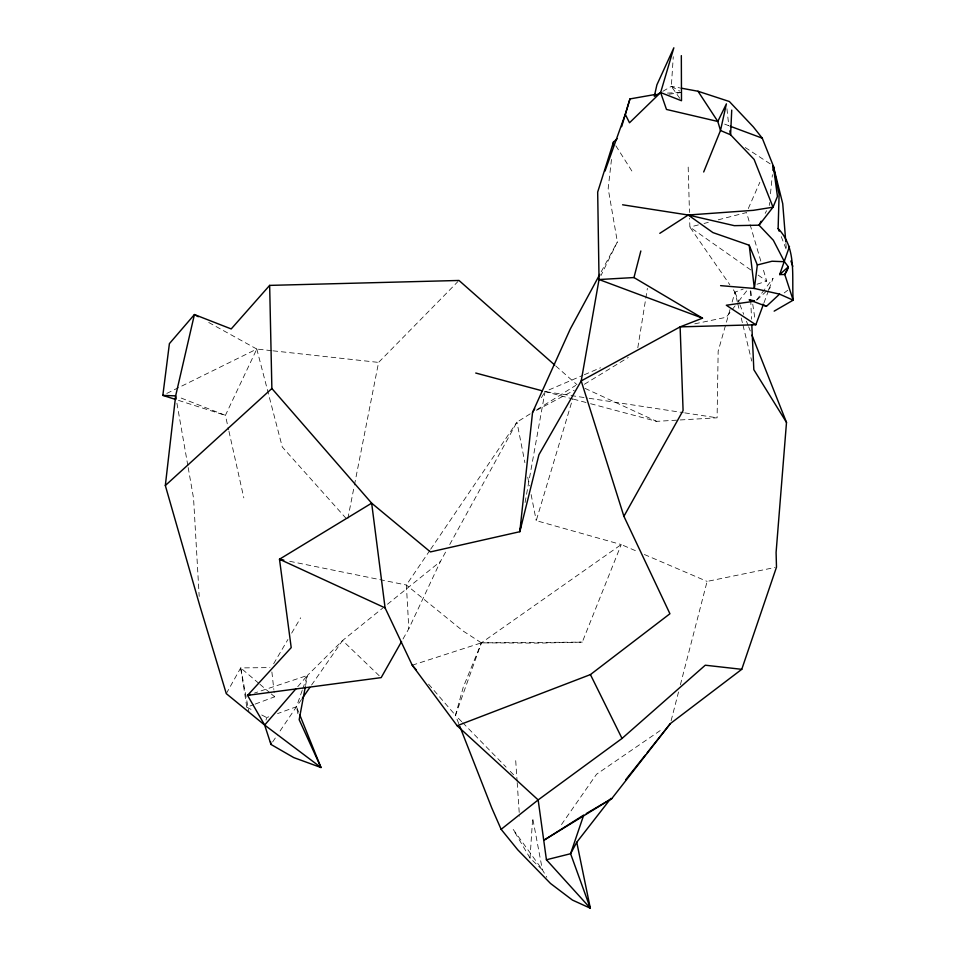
<?xml version="1.0" encoding="UTF-8"?>
<svg xmlns="http://www.w3.org/2000/svg" width="956" height="956" viewBox="0 0 956 956"><rect width="100%" height="100%" fill="white"/><g stroke="black" fill="none" stroke-linecap="round" stroke-linejoin="round"><path stroke-width="0.72" stroke-dasharray="4.78 3.58" d="M680.206 419.959L717.096 417.808L718.159 351.234L730.157 309.039M530.03 858.058L513.121 829.342L542.387 869.852L530.03 858.058L532.671 818.049L542.387 869.852L546.82 877.285M679.8 98.337L671.339 86.363L673.275 56.703M769.269 205.48L769.568 202.553M770.464 193.757L772.412 174.685M611.481 159.449L608.171 188.499L617.373 241.88L600.93 275.639M637.807 347.745L647.391 288.365M525.083 502.509L545.051 391.578L582.957 375.314M305.585 685.416L307.462 675.426L342.571 640.52L382.866 607.968M347.841 518.546L354.162 486.449M354.449 484.991L378.588 362.408L457.96 281.53M671.112 720.716L678.533 691.989M680.385 684.819L707.105 581.415L775.041 567.47M266.019 720.071L266.7 717.574L269.401 716.582M458.737 723.608L455.486 715.315L463.194 687.352L481.394 642.85L621.221 544.562L637.58 551.576M732.153 302L734.949 292.154L733.252 289.704M412.239 665.209L481.394 642.85L539.817 643.113L582.288 642.121L621.221 544.562L536.232 520.638L572.692 398.819M302.204 690.387L296.468 706.711L278.375 733.479M302.682 689.025L307.462 675.426L254.523 693.052M461.688 721.66L455.486 715.315L481.394 642.85L582.288 642.121M763.963 302.873L768.528 290.552M769.03 289.19L773.093 278.244L764.43 289.644M748.285 208.587L759.865 182.249M403.014 638.978L408.833 628.678L440.429 561.471L446.87 549.748M271.468 350.649L256.794 349.048L225.401 415.358L228.627 429.83M765.182 213.367L766.545 210.738M601.216 271.755L617.373 241.88M449.726 544.538L516.957 422.122L530.711 413.53M226.285 693.626L240.697 667.909L269.927 667.599M273.643 663.763L287.911 639.504M291.664 633.123L300.674 617.803M541.371 397.72L545.051 391.578L587.701 398.078M272.615 741.999L277.551 734.698M429.83 550.453L406.36 585.012L408.833 628.678M430.666 549.222L516.957 422.122L524.892 462.68M301.499 699.481L296.468 706.711L277.527 713.618M311.56 685.046L342.571 640.52L380.094 676.597M561.471 824.586L596.544 774.24L661.755 729.5M756.638 299.897L763.569 290.779M735.092 305.86L726.261 317.261L691.666 324.466M738.618 301.307L747.449 289.895M297.734 686.707L307.462 675.426M756.817 300.076L767.262 290.445M768.313 289.489L770.405 287.553M387.467 604.252L440.429 561.471M784.231 292.906L787.792 290.218M536.949 409.634L575.679 385.435M584.379 384.276L628.319 357.448M662.831 91.31L671.339 86.363L679.764 87.904M536.447 410.375L574.245 390.263M166.81 393.43L256.794 349.048L282.295 447.002L347.554 520.016M584.307 374.74L600.559 367.761M737.399 302.204L734.949 292.154L743.206 289.059M258.801 683.325L240.697 667.909L246.815 707.189L253.77 704.596M255.168 704.082L274.647 696.816L274.002 690.973M757.009 284.243L766.688 281.124L762.494 266.832M698.37 224.911L689.874 227.086L689.623 218.315M704.046 223.453L708.288 222.366M718.207 219.82L746.552 212.543L760.809 261.119M668.949 94.238L680.648 92.601M590.569 403.707L656.581 421.345L678.724 420.054M667.455 93.091L682.106 92.397M272.938 350.816L378.588 362.408M589.171 398.305L683.277 412.645M684.747 412.873L717.096 417.808M289.692 561.303L406.36 585.012L462.74 630.781L481.394 642.85M544.633 391.434L572.226 398.831M573.337 399.106L589.135 403.324M178.473 400.373L225.401 415.358L178.414 396.979M724.672 124.125L728.783 125.714L726.883 108.219M644.392 554.504L707.105 581.415M585.036 388.387L656.581 421.345M246.815 707.189L253.029 710.439M261.729 714.98L266.7 717.574M208.719 322.471L256.794 349.048M671.339 86.363L679.716 91.059M745.226 147.523L770.859 164.289M750.842 269.974L689.874 227.086L729.846 284.792M758.156 275.113L766.688 281.124M259.936 684.293L270.118 692.969M271.253 693.925L274.647 696.816M555.795 365.981L576.934 384.647M462.728 722.724L506.118 767.142M510.253 771.373L514.388 775.603M428.575 684.138L455.486 715.315M615.855 145.766L632.478 171.984M298.69 712.232L296.468 706.711L297.961 713.917M734.949 292.154L739.335 303.243M739.884 304.629L743.72 314.333M746.469 321.264L748.106 325.422M748.656 326.797L750.305 330.955M781.267 236.622L786.501 250.102M737.745 303.638L739.49 310.82M741.235 318.001L742.633 323.737M742.991 325.183L751.727 361.069M228.95 431.287L243.816 497.861M527.724 477.175L529.433 485.863M531.13 494.563L536.232 520.638M240.697 667.909L248.871 711.706M176.92 403.205L187.926 466.074M188.177 467.532L193.554 498.243L199.195 596.436M750.759 290.899L751.858 298.26M752.742 304.151L755.18 320.356M271.886 671.972L273.834 689.515M785.904 243.326L786.25 247.735M515.714 760.677L517.088 781.124M517.196 782.582L519.455 816.185M750.293 290.935L750.627 298.368M750.687 299.849L751.559 319.173M688.189 167.097L689.467 212.459"/><path stroke-width="1.43" d="M681.162 88.155L698 91.25L729.356 101.515L753.328 126.897L762.255 138.166L773.308 165.89L779.104 194.367L778.124 228.544C796.969 248.321 791.58 275.483 793.157 300.172L774.157 311.142M731.734 110.107L730.587 134.796L754.105 159.413L773.022 207.189L759.052 225.186L734.316 225.664L688.201 215.016L622.595 204.787M751.942 335.114L786.501 422.421L776.093 552.46L776.487 567.171L741.76 669.32L670.371 723.584L647.128 752.802M772.854 170.288L773.308 165.89L782.725 203.676L785.784 241.856M599.818 274.36L570.326 328.912L532.54 412.454L519.825 531.703L430.415 551.923L371.657 503.167L271.874 388.506L269.652 285.39L459 280.466L554.683 365.001M299.814 715.004L320.989 767.525L264.657 725.066L226.285 693.626L199.708 605.375L165.328 485.529L175.641 395.892L194.415 314.56L231.209 328.936L269.652 285.39M612.975 146.376L613.477 142.014L617.325 138.632M175.629 399.465L162.843 395.378L169.403 343.634L194.415 314.56L198.322 316.723M659.795 233.336L688.201 215.016L712.901 232.583L749.217 245.238L757.331 264.967L754.368 288.461L779.558 294.125L793.157 300.172L784.792 274.503L788.353 266.844L784.446 261.717L773.332 240.255L759.052 225.186L761.096 221.242M521.402 522.944L519.825 531.703L538.933 454.709L581.212 380.918L599.042 279.534L597.679 192.072L613.477 142.014M305.322 686.85L299.168 719.689L320.989 767.525L293.755 757.594L270.966 744.437L264.657 725.066L247.568 695.37L291.21 647.618L279.487 559.224L371.657 503.167L385.089 607.897L412.239 665.209L457.147 725.723L538.156 799.921L546.426 859.767L590.306 908.2L576.755 842.248L610.884 798.391M457.147 725.723L590.426 674.589L669.929 613.752L623.898 516.3L581.212 380.918L680.122 326.88L702.505 318.169L599.042 279.534L633.959 277.551L640.843 250.974M655.84 94.369L629.956 98.922L625.284 114.326L629.502 122.774L660.632 92.541L673.849 47.8L656.903 84.833L654.322 96.269L660.632 92.541L681.497 100.739L681.329 55.627M621.627 126.67L629.956 98.922M779.666 274.575L788.353 266.844L787.302 270.166L784.792 274.503L779.666 274.575L789.489 246.409M604.993 171.088L625.284 114.326M623.898 516.3L683.086 410.53L680.122 326.88L755.838 324.765L763.45 304.235M703.688 171.984L720.489 130.506L726.405 103.846L717.813 121.46L720.489 130.506L730.587 134.796L729.81 130.9M576.755 842.248L570.589 853.72L546.426 859.767M401.556 641.56L381.169 677.625L247.568 695.37L250.353 694.438M532.54 412.454L534.751 408.774M302.335 698.286L309.875 687.448M459.812 726.369L491.719 807.844L501.135 829.33L517.758 849.824L550.513 883.475L572.429 900.074L590.306 908.2L570.589 853.72L583.722 815.062L544.095 840.109L611.792 798.583L670.371 723.584M625.75 779.69L645.276 755.144M264.657 725.066L295.786 688.965M754.439 300.805L749.11 299.849L766.413 306.362L779.558 294.125M165.328 485.529L271.874 388.506M501.135 829.33L538.156 799.921L622.021 738.45L705.277 665.209L741.76 669.32M586.279 813.568L611.792 798.583M757.331 264.967L772.03 261.227L784.446 261.717M754.296 301.248L726.321 305.239L755.838 324.765M688.201 215.016L753.364 210.332L773.022 207.189L777.455 196.422L773.308 165.89M162.843 395.378L175.641 395.892L176.155 398.819M720.597 285.641L754.368 288.461L749.217 245.238M283.86 560.12L279.487 559.224L385.089 607.897M475.741 373.031L542.231 390.825M730.181 126.228L762.255 138.166M762.422 304.367L766.413 306.362M633.959 277.551L702.505 318.169M412.239 665.209L416.087 669.666M698 91.25L717.813 121.46L666.475 109.45L660.632 92.541M786.501 422.421L753.83 369.685L751.822 325.112M590.426 674.589L622.021 738.45M778.124 228.544L779.176 231.233M790.911 260.988L792.775 266.282M270.524 741.617L270.966 744.437"/></g></svg>
